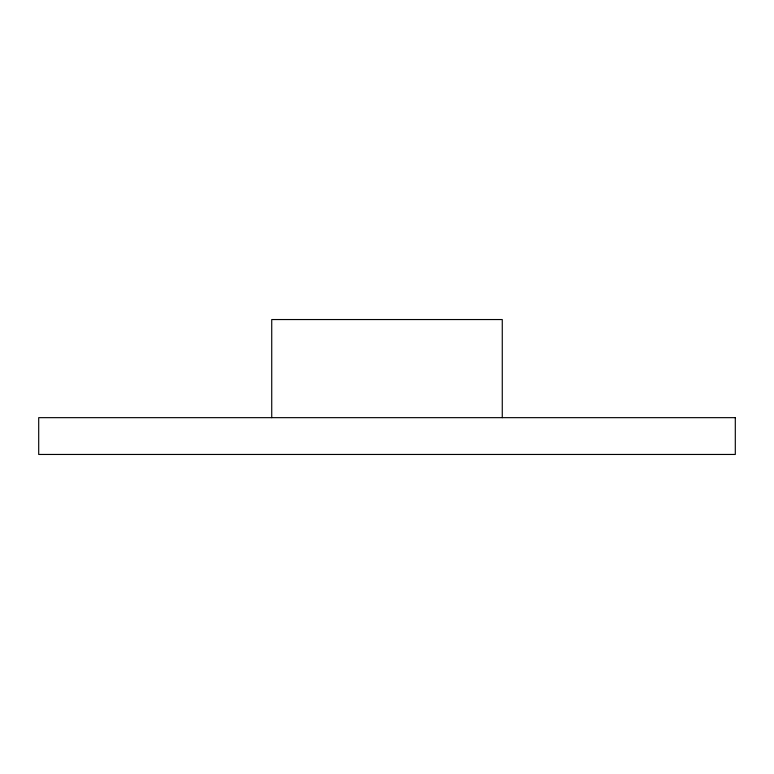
<?xml version="1.0" encoding="UTF-8"?>
<svg xmlns="http://www.w3.org/2000/svg" width="774" height="774" viewBox="0 0 774 774"><rect width="100%" height="100%" fill="white"/><g stroke="black" fill="none" stroke-linecap="round" stroke-linejoin="round"><path stroke-width="1.16" d="M502.268 417.66L502.268 319.546L271.732 319.546L271.732 417.66M735.3 417.66L38.7 417.66L38.7 454.454L735.3 454.454L735.3 417.66"/></g></svg>
